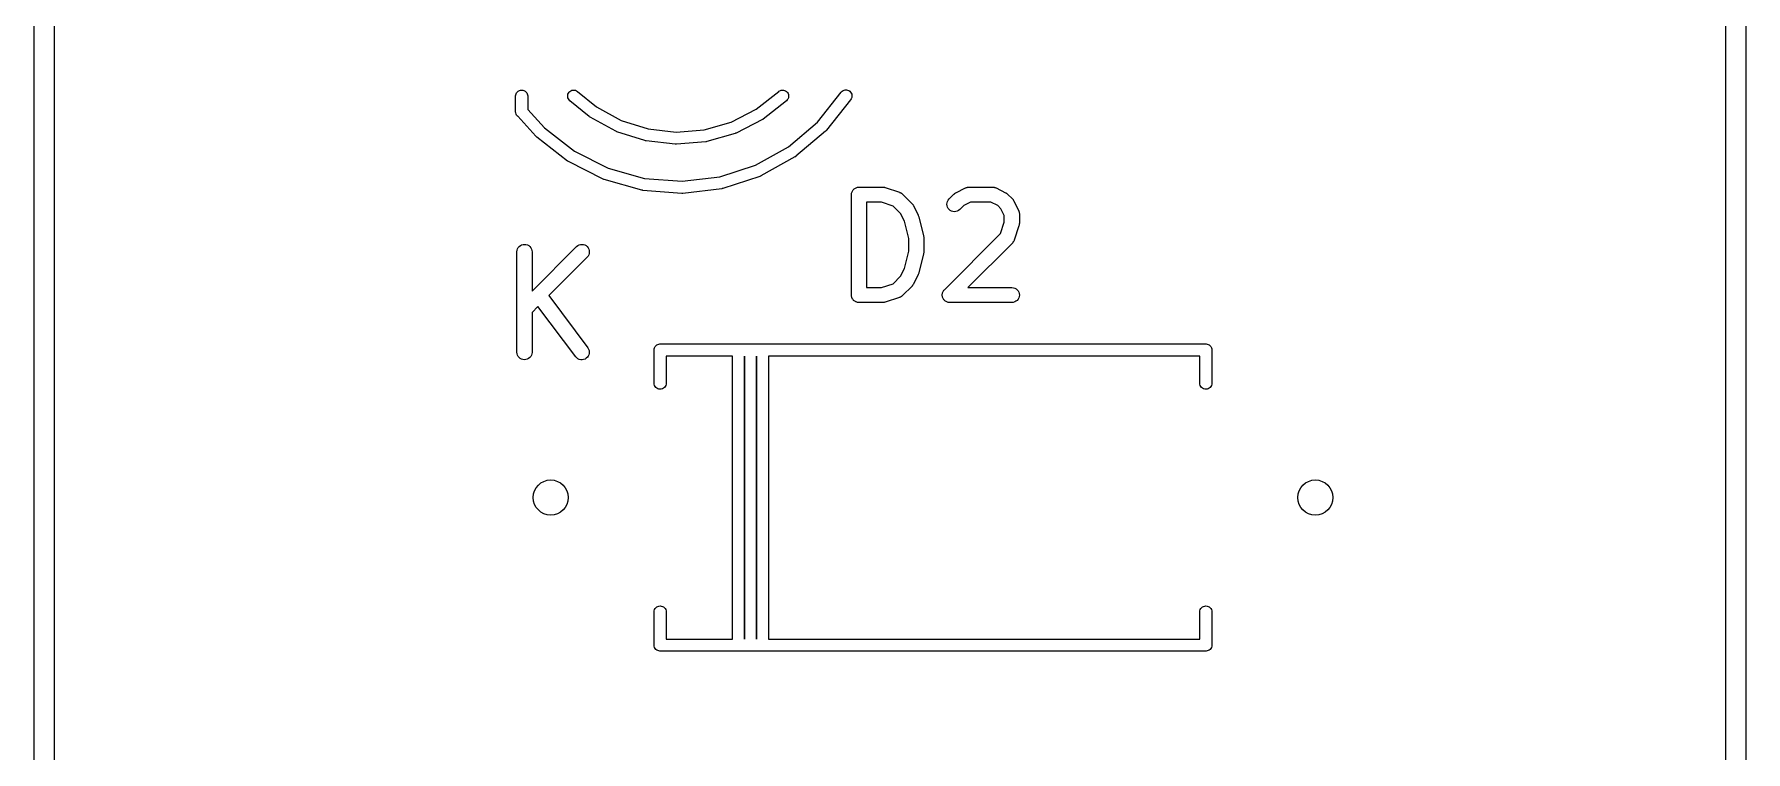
# Model space of a CAD drawing. Extents: x 17 to 176, y -177 to -9.
# Drawn here: x 17.2 to 34.26, y -99.05 to -91.9 of the extents above; entities that cross this region are included whole.
import ezdxf

# ---------------------------------------------------------------- set-up
doc = ezdxf.new("R2010")
doc.units = 0
doc.layers.add('BLACK', color=7, linetype='CONTINUOUS')

msp = doc.modelspace()

# ---------------------------------------------------------------- linework, layer by layer
at = {"layer": 'BLACK', "linetype": 'CONTINUOUS'}
for p, q in [((17.2038, -176.027), (17.2037, -52.2359)), ((17.4037, -52.2457), (17.4037, -176.02)), ((34.063, -145.298), (34.063, -53.7107)), ((34.263, -53.7181), (34.263, -145.293)), ((22.0389, -92.4643), (22.0502, -92.4609)), ((22.0502, -92.4609), (22.062, -92.4597)), ((22.062, -92.4597), (22.0738, -92.4609)), ((22.0738, -92.4609), (22.0851, -92.4643)), ((22.5637, -92.4626), (22.5752, -92.4603)), ((22.5752, -92.4603), (22.5869, -92.4603)), ((22.5869, -92.4603), (22.5984, -92.4626)), ((24.6474, -92.4619), (24.659, -92.46)), ((24.659, -92.46), (24.6707, -92.4603)), ((24.6707, -92.4603), (24.6821, -92.4629)), ((25.2658, -92.4658), (25.2766, -92.4613)), ((25.2766, -92.4613), (25.2881, -92.4589)), ((25.2881, -92.4589), (25.2998, -92.4589)), ((25.2998, -92.4589), (25.3113, -92.4611)), ((25.3113, -92.4611), (25.3222, -92.4654)), ((22.002, -92.5171), (22.0029, -92.5082)), ((22.002, -92.6789), (22.002, -92.5171)), ((22.0029, -92.5082), (22.0063, -92.4969)), ((22.0063, -92.4969), (22.0119, -92.4865)), ((22.0119, -92.4865), (22.0194, -92.4774)), ((22.0194, -92.4774), (22.0285, -92.4699)), ((22.0285, -92.4699), (22.0389, -92.4643)), ((22.0851, -92.4643), (22.0955, -92.4699)), ((22.0955, -92.4699), (22.1046, -92.4774)), ((22.1046, -92.4774), (22.1121, -92.4865)), ((22.1121, -92.4865), (22.1177, -92.4969)), ((22.1177, -92.4969), (22.1211, -92.5082)), ((22.1211, -92.5082), (22.122, -92.5171)), ((22.122, -92.5171), (22.122, -92.6523)), ((22.5213, -92.5254), (22.5214, -92.5137)), ((22.5235, -92.5369), (22.5213, -92.5254)), ((22.5214, -92.5137), (22.5237, -92.5023)), ((22.5279, -92.5478), (22.5235, -92.5369)), ((22.5237, -92.5023), (22.5283, -92.4915)), ((22.5343, -92.5576), (22.5279, -92.5478)), ((22.5283, -92.4915), (22.5348, -92.4818)), ((22.5425, -92.566), (22.5343, -92.5576)), ((22.5348, -92.4818), (22.5431, -92.4735)), ((22.5431, -92.5665), (22.5425, -92.566)), ((22.5431, -92.4735), (22.5529, -92.467)), ((22.7356, -92.7235), (22.5431, -92.5665)), ((22.5529, -92.467), (22.5637, -92.4626)), ((22.5984, -92.4626), (22.6092, -92.467)), ((22.6092, -92.467), (22.619, -92.4735)), ((22.619, -92.4735), (22.8073, -92.6271)), ((22.8073, -92.6271), (23.0538, -92.7628)), ((24.4009, -92.6508), (24.6259, -92.4728)), ((24.7004, -92.5669), (24.4708, -92.7485)), ((24.6259, -92.4728), (24.6266, -92.4723)), ((24.6266, -92.4723), (24.6365, -92.4661)), ((24.6365, -92.4661), (24.6474, -92.4619)), ((24.6821, -92.4629), (24.6928, -92.4677)), ((24.6928, -92.4677), (24.7024, -92.4744)), ((24.7088, -92.5588), (24.7004, -92.5669)), ((24.7024, -92.4744), (24.7104, -92.4829)), ((24.7155, -92.5492), (24.7088, -92.5588)), ((24.7104, -92.4829), (24.7167, -92.4928)), ((24.7202, -92.5384), (24.7155, -92.5492)), ((24.7167, -92.4928), (24.7209, -92.5037)), ((24.7227, -92.527), (24.7202, -92.5384)), ((24.7209, -92.5037), (24.723, -92.5153)), ((24.723, -92.5153), (24.7227, -92.527)), ((25.0096, -92.781), (25.2473, -92.4813)), ((25.3413, -92.5559), (25.1, -92.8602)), ((25.2473, -92.4813), (25.2479, -92.4807)), ((25.2479, -92.4807), (25.2561, -92.4724)), ((25.2561, -92.4724), (25.2658, -92.4658)), ((25.3222, -92.4654), (25.3319, -92.4719)), ((25.3319, -92.4719), (25.3403, -92.4801)), ((25.3403, -92.4801), (25.3469, -92.4897)), ((25.3477, -92.5461), (25.3413, -92.5559)), ((25.3469, -92.4897), (25.3515, -92.5005)), ((25.352, -92.5352), (25.3477, -92.5461)), ((25.3515, -92.5005), (25.354, -92.5119)), ((25.3541, -92.5237), (25.352, -92.5352)), ((25.354, -92.5119), (25.3541, -92.5237)), ((22.0029, -92.6878), (22.002, -92.6789)), ((22.0063, -92.6991), (22.0029, -92.6878)), ((22.0119, -92.7095), (22.0063, -92.6991)), ((22.0194, -92.7186), (22.0119, -92.7095)), ((22.0223, -92.7211), (22.0194, -92.7186)), ((22.2048, -92.921), (22.0223, -92.7211)), ((22.122, -92.6523), (22.2901, -92.8364)), ((22.7398, -92.7262), (22.7356, -92.7235)), ((22.7439, -92.7291), (22.7398, -92.7262)), ((22.7446, -92.7296), (22.7439, -92.7291)), ((23.001, -92.8708), (22.7446, -92.7296)), ((23.0538, -92.7628), (23.3215, -92.848)), ((23.8808, -92.8563), (24.1509, -92.779)), ((24.1509, -92.779), (24.4009, -92.6508)), ((24.4609, -92.7549), (24.2005, -92.8885)), ((24.4655, -92.752), (24.4609, -92.7549)), ((24.4701, -92.7491), (24.4655, -92.752)), ((24.4708, -92.7485), (24.4701, -92.7491)), ((24.7227, -93.025), (25.0096, -92.781)), ((22.2082, -92.9241), (22.2048, -92.921)), ((22.2115, -92.9273), (22.2082, -92.9241)), ((22.2122, -92.9279), (22.2115, -92.9273)), ((22.5181, -93.1671), (22.2122, -92.9279)), ((22.2901, -92.8364), (22.5874, -93.0689)), ((23.006, -92.8729), (23.001, -92.8708)), ((23.011, -92.8751), (23.006, -92.8729)), ((23.0118, -92.8754), (23.011, -92.8751)), ((23.2908, -92.9641), (23.0118, -92.8754)), ((23.2961, -92.9653), (23.2908, -92.9641)), ((23.3014, -92.9665), (23.2961, -92.9653)), ((23.3022, -92.9666), (23.3014, -92.9665)), ((23.5931, -92.9995), (23.3022, -92.9666)), ((23.3215, -92.848), (23.6008, -92.8796)), ((23.6008, -92.8796), (23.8808, -92.8563)), ((24.1896, -92.8928), (23.9081, -92.9733)), ((24.1946, -92.8908), (24.1896, -92.8928)), ((24.1997, -92.8889), (24.1946, -92.8908)), ((24.2005, -92.8885), (24.1997, -92.8889)), ((25.0919, -92.8686), (24.796, -93.1202)), ((25.0956, -92.8647), (25.0919, -92.8686)), ((25.0995, -92.8608), (25.0956, -92.8647)), ((25.1, -92.8602), (25.0995, -92.8608)), ((22.5874, -93.0689), (22.9235, -93.2389)), ((23.5986, -92.9995), (23.5931, -92.9995)), ((23.604, -92.9997), (23.5986, -92.9995)), ((23.6048, -92.9996), (23.604, -92.9997)), ((23.8966, -92.9754), (23.6048, -92.9996)), ((23.902, -92.9744), (23.8966, -92.9754)), ((23.9073, -92.9735), (23.902, -92.9744)), ((23.9081, -92.9733), (23.9073, -92.9735)), ((24.3939, -93.2086), (24.7227, -93.025)), ((24.7864, -93.1269), (24.4473, -93.3162)), ((24.7908, -93.1238), (24.7864, -93.1269)), ((24.7954, -93.1207), (24.7908, -93.1238)), ((24.796, -93.1202), (24.7954, -93.1207)), ((22.5227, -93.17), (22.5181, -93.1671)), ((22.5273, -93.173), (22.5227, -93.17)), ((22.528, -93.1734), (22.5273, -93.173)), ((22.8746, -93.3486), (22.528, -93.1734)), ((22.9235, -93.2389), (23.2862, -93.3403)), ((24.0357, -93.3248), (24.3939, -93.2086)), ((22.8797, -93.3506), (22.8746, -93.3486)), ((22.8847, -93.3526), (22.8797, -93.3506)), ((22.8855, -93.3528), (22.8847, -93.3526)), ((23.2596, -93.4574), (22.8855, -93.3528)), ((23.2649, -93.4584), (23.2596, -93.4574)), ((23.2703, -93.4594), (23.2649, -93.4584)), ((23.2711, -93.4595), (23.2703, -93.4594)), ((23.6583, -93.4894), (23.2711, -93.4595)), ((23.2862, -93.3403), (23.6617, -93.3693)), ((23.6617, -93.3693), (24.0357, -93.3248)), ((24.0557, -93.4433), (23.67, -93.4892)), ((24.061, -93.4421), (24.0557, -93.4433)), ((24.0663, -93.4411), (24.061, -93.4421)), ((24.0671, -93.4408), (24.0663, -93.4411)), ((24.4366, -93.3209), (24.0671, -93.4408)), ((24.4415, -93.3187), (24.4366, -93.3209)), ((24.4465, -93.3166), (24.4415, -93.3187)), ((24.4473, -93.3162), (24.4465, -93.3166)), ((25.3505, -93.4868), (25.3527, -93.4801)), ((25.3527, -93.4801), (25.3548, -93.4733)), ((25.3548, -93.4733), (25.3549, -93.4731)), ((25.3549, -93.4731), (25.355, -93.4728)), ((25.355, -93.4728), (25.3584, -93.4666)), ((25.3584, -93.4666), (25.3617, -93.4604)), ((25.3617, -93.4604), (25.3619, -93.4602)), ((25.3619, -93.4602), (25.362, -93.46)), ((25.362, -93.46), (25.3666, -93.4546)), ((25.3666, -93.4546), (25.3711, -93.4492)), ((25.3711, -93.4492), (25.3713, -93.449)), ((25.3713, -93.449), (25.3714, -93.4488)), ((25.3714, -93.4488), (25.3769, -93.4444)), ((25.3769, -93.4444), (25.3824, -93.4399)), ((25.3824, -93.4399), (25.3826, -93.4398)), ((25.3826, -93.4398), (25.3828, -93.4396)), ((25.3828, -93.4396), (25.3891, -93.4364)), ((25.3891, -93.4364), (25.3953, -93.433)), ((25.3953, -93.433), (25.3956, -93.433)), ((25.3956, -93.433), (25.3958, -93.4328)), ((25.3958, -93.4328), (25.4026, -93.4308)), ((25.4026, -93.4308), (25.4093, -93.4288)), ((25.4093, -93.4288), (25.4096, -93.4288)), ((25.4096, -93.4288), (25.4098, -93.4287)), ((25.4098, -93.4287), (25.4169, -93.4281)), ((25.4169, -93.4281), (25.4239, -93.4274)), ((25.4239, -93.4274), (25.662, -93.4274)), ((25.662, -93.4274), (25.663, -93.4274)), ((25.663, -93.4274), (25.6672, -93.4279)), ((25.6672, -93.4279), (25.6714, -93.428)), ((25.6714, -93.428), (25.6745, -93.4287)), ((25.6745, -93.4287), (25.6776, -93.429)), ((25.6776, -93.429), (25.6816, -93.4303)), ((25.6816, -93.4303), (25.6857, -93.4312)), ((25.6857, -93.4312), (25.8286, -93.4788)), ((25.8286, -93.4788), (25.8296, -93.4792)), ((25.8296, -93.4792), (25.8316, -93.4801)), ((25.8316, -93.4801), (25.8337, -93.4808)), ((25.8337, -93.4808), (25.8382, -93.4832)), ((25.8382, -93.4832), (25.8428, -93.4853)), ((26.3868, -93.4852), (26.3904, -93.4829)), ((26.3904, -93.4829), (26.4856, -93.4353)), ((26.4856, -93.4353), (26.4865, -93.4348)), ((26.4865, -93.4348), (26.4886, -93.4341)), ((26.4886, -93.4341), (26.4906, -93.433)), ((26.4906, -93.433), (26.4955, -93.4316)), ((26.4955, -93.4316), (26.5003, -93.4298)), ((26.5003, -93.4298), (26.5025, -93.4294)), ((26.5025, -93.4294), (26.5046, -93.4288)), ((26.5046, -93.4288), (26.5097, -93.4283)), ((26.5097, -93.4283), (26.5147, -93.4275)), ((26.5147, -93.4275), (26.5169, -93.4276)), ((26.5169, -93.4276), (26.5191, -93.4274)), ((26.5191, -93.4274), (26.7572, -93.4274)), ((26.7572, -93.4274), (26.7583, -93.4274)), ((26.7583, -93.4274), (26.7605, -93.4276)), ((26.7605, -93.4276), (26.7627, -93.4276)), ((26.7627, -93.4276), (26.7677, -93.4284)), ((26.7677, -93.4284), (26.7728, -93.429)), ((26.7728, -93.429), (26.7749, -93.4297)), ((26.7749, -93.4297), (26.7771, -93.4301)), ((26.7771, -93.4301), (26.7819, -93.4319)), ((26.7819, -93.4319), (26.7868, -93.4334)), ((26.7868, -93.4334), (26.7887, -93.4345)), ((26.7887, -93.4345), (26.7908, -93.4353)), ((26.7908, -93.4353), (26.886, -93.4829)), ((26.886, -93.4829), (26.887, -93.4834)), ((26.887, -93.4834), (26.8905, -93.4857)), ((23.6638, -93.4893), (23.6583, -93.4894)), ((23.6692, -93.4893), (23.6638, -93.4893)), ((23.67, -93.4892), (23.6692, -93.4893)), ((25.3489, -93.5013), (25.3497, -93.4943)), ((25.3489, -93.5018), (25.3489, -93.5013)), ((25.3489, -93.5019), (25.3489, -93.5018)), ((25.3489, -93.5024), (25.3489, -93.5019)), ((25.3489, -93.5019), (25.3489, -93.5019)), ((25.3489, -94.5024), (25.3489, -93.5024)), ((25.3497, -93.4943), (25.3504, -93.4873)), ((25.3504, -93.4873), (25.3505, -93.487)), ((25.3505, -93.487), (25.3505, -93.4868)), ((25.4989, -93.5774), (25.4989, -94.4274)), ((25.6498, -93.5774), (25.4989, -93.5774)), ((25.7643, -93.6156), (25.6498, -93.5774)), ((25.8385, -93.6897), (25.7643, -93.6156)), ((25.8428, -93.4853), (25.8446, -93.4866)), ((25.8446, -93.4866), (25.8466, -93.4877)), ((25.8466, -93.4877), (25.8505, -93.4909)), ((25.8505, -93.4909), (25.8547, -93.4939)), ((25.8547, -93.4939), (25.8562, -93.4956)), ((25.8562, -93.4956), (25.8579, -93.497)), ((25.8579, -93.497), (25.9531, -93.5922)), ((25.9531, -93.5922), (25.9539, -93.593)), ((25.9539, -93.593), (25.9565, -93.5962)), ((25.9565, -93.5962), (25.9594, -93.5993)), ((25.9594, -93.5993), (25.961, -93.602)), ((25.961, -93.602), (25.963, -93.6044)), ((25.963, -93.6044), (25.9649, -93.6081)), ((25.9649, -93.6081), (25.9672, -93.6117)), ((25.9672, -93.6117), (26.0148, -93.7069)), ((26.3013, -93.5974), (26.3028, -93.5828)), ((26.3027, -93.6119), (26.3013, -93.5974)), ((26.3068, -93.626), (26.3027, -93.6119)), ((26.3028, -93.5828), (26.307, -93.5688)), ((26.3137, -93.6389), (26.3068, -93.626)), ((26.307, -93.5688), (26.314, -93.5559)), ((26.3229, -93.6503), (26.3137, -93.6389)), ((26.314, -93.5559), (26.3233, -93.5446)), ((26.3341, -93.6597), (26.3229, -93.6503)), ((26.3233, -93.5446), (26.3709, -93.497)), ((26.3709, -93.497), (26.3716, -93.4962)), ((26.3716, -93.4962), (26.3749, -93.4936)), ((26.3749, -93.4936), (26.378, -93.4907)), ((26.378, -93.4907), (26.3806, -93.489)), ((26.3806, -93.489), (26.3831, -93.4871)), ((26.3831, -93.4871), (26.3868, -93.4852)), ((26.4286, -93.6514), (26.4171, -93.6605)), ((26.4293, -93.6507), (26.4286, -93.6514)), ((26.4683, -93.6116), (26.4293, -93.6507)), ((26.5368, -93.5774), (26.4683, -93.6116)), ((26.7395, -93.5774), (26.5368, -93.5774)), ((26.808, -93.6116), (26.7395, -93.5774)), ((26.8385, -93.642), (26.808, -93.6116)), ((26.8727, -93.7106), (26.8385, -93.642)), ((26.8905, -93.4857), (26.8942, -93.4877)), ((26.8942, -93.4877), (26.8966, -93.4897)), ((26.8966, -93.4897), (26.8992, -93.4914)), ((26.8992, -93.4914), (26.9023, -93.4943)), ((26.9023, -93.4943), (26.9055, -93.497)), ((26.9055, -93.497), (26.9531, -93.5446)), ((26.9531, -93.5446), (26.9539, -93.5453)), ((26.9539, -93.5453), (26.9565, -93.5486)), ((26.9565, -93.5486), (26.9594, -93.5517)), ((26.9594, -93.5517), (26.961, -93.5543)), ((26.961, -93.5543), (26.963, -93.5568)), ((26.963, -93.5568), (26.9649, -93.5605)), ((26.9649, -93.5605), (26.9672, -93.5641)), ((26.9672, -93.5641), (27.0148, -93.6593)), ((25.8769, -93.7667), (25.8385, -93.6897)), ((25.9203, -93.9402), (25.8769, -93.7667)), ((26.0148, -93.7069), (26.0153, -93.7079)), ((26.0153, -93.7079), (26.0154, -93.7082)), ((26.0154, -93.7082), (26.0156, -93.7085)), ((26.0156, -93.7085), (26.0179, -93.7151)), ((26.0179, -93.7151), (26.0203, -93.7216)), ((26.0203, -93.7216), (26.0204, -93.722)), ((26.0204, -93.722), (26.0205, -93.7223)), ((26.0205, -93.7223), (26.0681, -93.9128)), ((26.347, -93.6667), (26.3341, -93.6597)), ((26.3609, -93.671), (26.347, -93.6667)), ((26.3755, -93.6726), (26.3609, -93.671)), ((26.3901, -93.6713), (26.3755, -93.6726)), ((26.4041, -93.6673), (26.3901, -93.6713)), ((26.4171, -93.6605), (26.4041, -93.6673)), ((26.8345, -93.8904), (26.8727, -93.7759)), ((26.8727, -93.7759), (26.8727, -93.7106)), ((27.0189, -93.8118), (26.9712, -93.9547)), ((27.0148, -93.6593), (27.0153, -93.6603)), ((27.0153, -93.6603), (27.016, -93.6623)), ((27.016, -93.6623), (27.0171, -93.6643)), ((27.0171, -93.6643), (27.0185, -93.6692)), ((27.0185, -93.6692), (27.0203, -93.674)), ((27.0198, -93.8077), (27.0189, -93.8118)), ((27.0211, -93.8037), (27.0198, -93.8077)), ((27.0203, -93.674), (27.0206, -93.6762)), ((27.0206, -93.6762), (27.0213, -93.6783)), ((27.0214, -93.8006), (27.0211, -93.8037)), ((27.0213, -93.6783), (27.0218, -93.6834)), ((27.0221, -93.7975), (27.0214, -93.8006)), ((27.0218, -93.6834), (27.0226, -93.6885)), ((27.0222, -93.7933), (27.0221, -93.7975)), ((27.0227, -93.7891), (27.0222, -93.7933)), ((27.0226, -93.6885), (27.0225, -93.6907)), ((27.0225, -93.6907), (27.0227, -93.6929)), ((27.0227, -93.6929), (27.0227, -93.7881)), ((27.0227, -93.7881), (27.0227, -93.7891)), ((25.9203, -94.0646), (25.9203, -93.9402)), ((26.0681, -93.9128), (26.0683, -93.9138)), ((26.0683, -93.9138), (26.0685, -93.9151)), ((26.0685, -93.9151), (26.0689, -93.9164)), ((26.0689, -93.9164), (26.0695, -93.9224)), ((26.0695, -93.9224), (26.0703, -93.9283)), ((26.0703, -93.9283), (26.0702, -93.9296)), ((26.0702, -93.9296), (26.0703, -93.931)), ((26.0703, -93.931), (26.0703, -94.0738)), ((26.2756, -94.4493), (26.8345, -93.8904)), ((26.9531, -93.984), (26.5097, -94.4274)), ((26.9545, -93.9823), (26.9531, -93.984)), ((26.9561, -93.9808), (26.9545, -93.9823)), ((26.9592, -93.9766), (26.9561, -93.9808)), ((26.9624, -93.9727), (26.9592, -93.9766)), ((26.9635, -93.9707), (26.9624, -93.9727)), ((26.9648, -93.9689), (26.9635, -93.9707)), ((26.9669, -93.9643), (26.9648, -93.9689)), ((26.9693, -93.9598), (26.9669, -93.9643)), ((26.97, -93.9577), (26.9693, -93.9598)), ((26.9709, -93.9557), (26.97, -93.9577)), ((26.9712, -93.9547), (26.9709, -93.9557)), ((22.0151, -94.0713), (22.0167, -94.0568)), ((22.0151, -94.0724), (22.0151, -94.0713)), ((22.0151, -95.0724), (22.0151, -94.0724)), ((22.0167, -94.0568), (22.0212, -94.0428)), ((22.0212, -94.0428), (22.0282, -94.03)), ((22.0282, -94.03), (22.0376, -94.0188)), ((22.0376, -94.0188), (22.049, -94.0096)), ((22.049, -94.0096), (22.062, -94.0028)), ((22.062, -94.0028), (22.076, -93.9987)), ((22.076, -93.9987), (22.0906, -93.9974)), ((22.0906, -93.9974), (22.1052, -93.9989)), ((22.1052, -93.9989), (22.1192, -94.0032)), ((22.1192, -94.0032), (22.132, -94.0102)), ((22.132, -94.0102), (22.1433, -94.0195)), ((22.1433, -94.0195), (22.1526, -94.0309)), ((22.1526, -94.0309), (22.1594, -94.0438)), ((22.1594, -94.0438), (22.1637, -94.0578)), ((22.1637, -94.0578), (22.1651, -94.0724)), ((22.1651, -94.4627), (22.6085, -94.0193)), ((22.1651, -94.0724), (22.1651, -94.4627)), ((22.7146, -94.1254), (22.332, -94.508)), ((22.6085, -94.0193), (22.6092, -94.0186)), ((22.6092, -94.0186), (22.6207, -94.0095)), ((22.6207, -94.0095), (22.6337, -94.0027)), ((22.6337, -94.0027), (22.6477, -93.9987)), ((22.6477, -93.9987), (22.6623, -93.9974)), ((22.6623, -93.9974), (22.6769, -93.999)), ((22.6769, -93.999), (22.6908, -94.0033)), ((22.6908, -94.0033), (22.7037, -94.0103)), ((22.7037, -94.0103), (22.7149, -94.0197)), ((22.7238, -94.1141), (22.7146, -94.1254)), ((22.7149, -94.0197), (22.7241, -94.0311)), ((22.7308, -94.1012), (22.7238, -94.1141)), ((22.7241, -94.0311), (22.731, -94.044)), ((22.735, -94.0872), (22.7308, -94.1012)), ((22.731, -94.044), (22.7351, -94.0581)), ((22.7365, -94.0726), (22.735, -94.0872)), ((22.7351, -94.0581), (22.7365, -94.0726)), ((25.8769, -94.2381), (25.9203, -94.0646)), ((26.0681, -94.092), (26.0205, -94.2825)), ((26.0683, -94.0907), (26.0681, -94.092)), ((26.0687, -94.0894), (26.0683, -94.0907)), ((26.0694, -94.0835), (26.0687, -94.0894)), ((26.0702, -94.0775), (26.0694, -94.0835)), ((26.0703, -94.0749), (26.0702, -94.0762)), ((26.0702, -94.0762), (26.0702, -94.0775)), ((26.0703, -94.0738), (26.0703, -94.0749)), ((25.7643, -94.3892), (25.8385, -94.3151)), ((25.8385, -94.3151), (25.8769, -94.2381)), ((26.0148, -94.2978), (25.9672, -94.3931)), ((26.0149, -94.2975), (26.0148, -94.2978)), ((26.0151, -94.2972), (26.0149, -94.2975)), ((26.0175, -94.2907), (26.0151, -94.2972)), ((26.02, -94.2842), (26.0175, -94.2907)), ((26.0201, -94.2838), (26.02, -94.2842)), ((26.0202, -94.2835), (26.0201, -94.2838)), ((26.0205, -94.2825), (26.0202, -94.2835)), ((22.332, -94.508), (22.7215, -95.0274)), ((25.3496, -94.5094), (25.3489, -94.5024)), ((25.4989, -94.4274), (25.6498, -94.4274)), ((25.6498, -94.4274), (25.7643, -94.3892)), ((25.8571, -94.5085), (25.8554, -94.5099)), ((25.8579, -94.5078), (25.8571, -94.5085)), ((25.9531, -94.4126), (25.8579, -94.5078)), ((25.9558, -94.4093), (25.9531, -94.4126)), ((25.9587, -94.4063), (25.9558, -94.4093)), ((25.9604, -94.4037), (25.9587, -94.4063)), ((25.9624, -94.4012), (25.9604, -94.4037)), ((25.9644, -94.3975), (25.9624, -94.4012)), ((25.9667, -94.394), (25.9644, -94.3975)), ((25.9672, -94.3931), (25.9667, -94.394)), ((26.2537, -94.5019), (26.2544, -94.4948)), ((26.2537, -94.502), (26.2537, -94.5019)), ((26.2537, -94.5021), (26.2537, -94.502)), ((26.2543, -94.5093), (26.2537, -94.5021)), ((26.2544, -94.4948), (26.2551, -94.4876)), ((26.2551, -94.4876), (26.2552, -94.4874)), ((26.2552, -94.4873), (26.2573, -94.4804)), ((26.2552, -94.4874), (26.2552, -94.4873)), ((26.2573, -94.4804), (26.2594, -94.4736)), ((26.2594, -94.4736), (26.2595, -94.4734)), ((26.2595, -94.4733), (26.263, -94.467)), ((26.2595, -94.4734), (26.2595, -94.4733)), ((26.263, -94.467), (26.2663, -94.4607)), ((26.2663, -94.4607), (26.2664, -94.4606)), ((26.2664, -94.4606), (26.2665, -94.4604)), ((26.2665, -94.4604), (26.2711, -94.4549)), ((26.2711, -94.4549), (26.2756, -94.4493)), ((26.5097, -94.4274), (26.9477, -94.4274)), ((26.9477, -94.4274), (26.9488, -94.4274)), ((26.9488, -94.4274), (26.9633, -94.429)), ((26.9633, -94.429), (26.9773, -94.4334)), ((26.9773, -94.4334), (26.9901, -94.4405)), ((26.9901, -94.4405), (27.0013, -94.4499)), ((27.0013, -94.4499), (27.0105, -94.4613)), ((27.0105, -94.4613), (27.0173, -94.4743)), ((27.0173, -94.4743), (27.0214, -94.4883)), ((27.0227, -94.5029), (27.0212, -94.5175)), ((27.0214, -94.4883), (27.0227, -94.5029)), ((22.2248, -94.6151), (22.1651, -94.6749)), ((22.1651, -94.6749), (22.1651, -95.0724)), ((22.6015, -95.1174), (22.2248, -94.6151)), ((25.3502, -94.5164), (25.3496, -94.5094)), ((25.3503, -94.5167), (25.3502, -94.5164)), ((25.3503, -94.5169), (25.3503, -94.5167)), ((25.3524, -94.5237), (25.3503, -94.5169)), ((25.3544, -94.5305), (25.3524, -94.5237)), ((25.3545, -94.5307), (25.3544, -94.5305)), ((25.3546, -94.531), (25.3545, -94.5307)), ((25.3579, -94.5372), (25.3546, -94.531)), ((25.3611, -94.5434), (25.3579, -94.5372)), ((25.3613, -94.5437), (25.3611, -94.5434)), ((25.3614, -94.5439), (25.3613, -94.5437)), ((25.3659, -94.5494), (25.3614, -94.5439)), ((25.3703, -94.5549), (25.3659, -94.5494)), ((25.3705, -94.555), (25.3703, -94.5549)), ((25.3707, -94.5552), (25.3705, -94.555)), ((25.3761, -94.5597), (25.3707, -94.5552)), ((25.3815, -94.5643), (25.3761, -94.5597)), ((25.3818, -94.5644), (25.3815, -94.5643)), ((25.382, -94.5646), (25.3818, -94.5644)), ((25.3881, -94.5679), (25.382, -94.5646)), ((25.3944, -94.5713), (25.3881, -94.5679)), ((25.3946, -94.5714), (25.3944, -94.5713)), ((25.3948, -94.5715), (25.3946, -94.5714)), ((25.4016, -94.5736), (25.3948, -94.5715)), ((25.4083, -94.5757), (25.4016, -94.5736)), ((25.4086, -94.5758), (25.4083, -94.5757)), ((25.4088, -94.5758), (25.4086, -94.5758)), ((25.4158, -94.5766), (25.4088, -94.5758)), ((25.4229, -94.5774), (25.4158, -94.5766)), ((25.4234, -94.5774), (25.4229, -94.5774)), ((25.4239, -94.5774), (25.4234, -94.5774)), ((25.4234, -94.5774), (25.4234, -94.5774)), ((25.4234, -94.5774), (25.4234, -94.5774)), ((25.662, -94.5774), (25.4239, -94.5774)), ((25.6662, -94.577), (25.662, -94.5774)), ((25.6704, -94.5769), (25.6662, -94.577)), ((25.6735, -94.5763), (25.6704, -94.5769)), ((25.6766, -94.576), (25.6735, -94.5763)), ((25.6806, -94.5747), (25.6766, -94.576)), ((25.6847, -94.5739), (25.6806, -94.5747)), ((25.6857, -94.5735), (25.6847, -94.5739)), ((25.8286, -94.5259), (25.6857, -94.5735)), ((25.8306, -94.525), (25.8286, -94.5259)), ((25.8327, -94.5244), (25.8306, -94.525)), ((25.8373, -94.522), (25.8327, -94.5244)), ((25.8419, -94.52), (25.8373, -94.522)), ((25.8437, -94.5187), (25.8419, -94.52)), ((25.8457, -94.5177), (25.8437, -94.5187)), ((25.8497, -94.5145), (25.8457, -94.5177)), ((25.8539, -94.5115), (25.8497, -94.5145)), ((25.8554, -94.5099), (25.8539, -94.5115)), ((26.255, -94.5164), (26.2543, -94.5093)), ((26.255, -94.5166), (26.255, -94.5164)), ((26.255, -94.5167), (26.255, -94.5166)), ((26.2571, -94.5236), (26.255, -94.5167)), ((26.2591, -94.5305), (26.2571, -94.5236)), ((26.2592, -94.5306), (26.2591, -94.5305)), ((26.2592, -94.5307), (26.2592, -94.5306)), ((26.2627, -94.5373), (26.2592, -94.5307)), ((26.2659, -94.5434), (26.2627, -94.5373)), ((26.266, -94.5435), (26.2659, -94.5434)), ((26.2661, -94.5437), (26.266, -94.5435)), ((26.2706, -94.5493), (26.2661, -94.5437)), ((26.2751, -94.5549), (26.2706, -94.5493)), ((26.2752, -94.5549), (26.2751, -94.5549)), ((26.2753, -94.555), (26.2752, -94.5549)), ((26.2807, -94.5596), (26.2753, -94.555)), ((26.2863, -94.5643), (26.2807, -94.5596)), ((26.2864, -94.5643), (26.2863, -94.5643)), ((26.2865, -94.5644), (26.2864, -94.5643)), ((26.2929, -94.5679), (26.2865, -94.5644)), ((26.2991, -94.5713), (26.2929, -94.5679)), ((26.2992, -94.5714), (26.2991, -94.5713)), ((26.2994, -94.5714), (26.2992, -94.5714)), ((26.3063, -94.5736), (26.2994, -94.5714)), ((26.3131, -94.5757), (26.3063, -94.5736)), ((26.3132, -94.5758), (26.3131, -94.5757)), ((26.3133, -94.5758), (26.3132, -94.5758)), ((26.3204, -94.5766), (26.3133, -94.5758)), ((26.3276, -94.5774), (26.3204, -94.5766)), ((26.3279, -94.5774), (26.3276, -94.5774)), ((26.3287, -94.5774), (26.3279, -94.5774)), ((26.3279, -94.5774), (26.3279, -94.5774)), ((26.3279, -94.5774), (26.3279, -94.5774)), ((26.9477, -94.5774), (26.3287, -94.5774)), ((26.9623, -94.576), (26.9477, -94.5774)), ((26.9763, -94.5717), (26.9623, -94.576)), ((26.9892, -94.5648), (26.9763, -94.5717)), ((27.0006, -94.5556), (26.9892, -94.5648)), ((27.0099, -94.5443), (27.0006, -94.5556)), ((27.0169, -94.5314), (27.0099, -94.5443)), ((27.0212, -94.5175), (27.0169, -94.5314)), ((23.3863, -95.0269), (23.3919, -95.0165)), ((23.3919, -95.0165), (23.3994, -95.0074)), ((23.3994, -95.0074), (23.4085, -94.9999)), ((23.4085, -94.9999), (23.4189, -94.9943)), ((23.4189, -94.9943), (23.4302, -94.9909)), ((23.4302, -94.9909), (23.4391, -94.99)), ((23.4391, -94.99), (23.442, -94.9897)), ((23.4391, -94.99), (23.4391, -94.99)), ((23.442, -94.9897), (23.4449, -94.99)), ((23.4449, -94.99), (24.2191, -94.99)), ((24.2191, -94.99), (24.222, -94.9897)), ((24.222, -94.9897), (24.2249, -94.99)), ((24.2249, -94.99), (24.3391, -94.99)), ((24.3391, -94.99), (24.342, -94.9897)), ((24.342, -94.9897), (24.3449, -94.99)), ((24.3449, -94.99), (24.4591, -94.99)), ((24.4591, -94.99), (24.462, -94.9897)), ((24.462, -94.9897), (24.4649, -94.99)), ((24.4649, -94.99), (28.8791, -94.99)), ((28.8791, -94.99), (28.882, -94.9897)), ((28.882, -94.9897), (28.8849, -94.99)), ((28.8849, -94.99), (28.8849, -94.99)), ((28.8849, -94.99), (28.8938, -94.9909)), ((28.8938, -94.9909), (28.9051, -94.9943)), ((28.9051, -94.9943), (28.9155, -94.9999)), ((28.9155, -94.9999), (28.9246, -95.0074)), ((28.9246, -95.0074), (28.9321, -95.0165)), ((28.9321, -95.0165), (28.9377, -95.0269)), ((22.0165, -95.0869), (22.0151, -95.0724)), ((22.0208, -95.101), (22.0165, -95.0869)), ((22.0276, -95.1139), (22.0208, -95.101)), ((22.0369, -95.1252), (22.0276, -95.1139)), ((22.0482, -95.1346), (22.0369, -95.1252)), ((22.061, -95.1415), (22.0482, -95.1346)), ((22.075, -95.1458), (22.061, -95.1415)), ((22.0896, -95.1474), (22.075, -95.1458)), ((22.1041, -95.1461), (22.0896, -95.1474)), ((22.1182, -95.1419), (22.1041, -95.1461)), ((22.1312, -95.1351), (22.1182, -95.1419)), ((22.1426, -95.126), (22.1312, -95.1351)), ((22.152, -95.1148), (22.1426, -95.126)), ((22.159, -95.1019), (22.152, -95.1148)), ((22.1635, -95.088), (22.159, -95.1019)), ((22.1651, -95.0734), (22.1635, -95.088)), ((22.1651, -95.0724), (22.1651, -95.0734)), ((22.6114, -95.1282), (22.6015, -95.1174)), ((22.6232, -95.1368), (22.6114, -95.1282)), ((22.6364, -95.1431), (22.6232, -95.1368)), ((22.6507, -95.1466), (22.6364, -95.1431)), ((22.6653, -95.1473), (22.6507, -95.1466)), ((22.6798, -95.1451), (22.6653, -95.1473)), ((22.6935, -95.1402), (22.6798, -95.1451)), ((22.7061, -95.1327), (22.6935, -95.1402)), ((22.717, -95.1229), (22.7061, -95.1327)), ((22.7257, -95.1112), (22.717, -95.1229)), ((22.7215, -95.0274), (22.7221, -95.0282)), ((22.7221, -95.0282), (22.7296, -95.0408)), ((22.732, -95.0979), (22.7257, -95.1112)), ((22.7296, -95.0408), (22.7344, -95.0547)), ((22.7357, -95.0838), (22.732, -95.0979)), ((22.7344, -95.0547), (22.7365, -95.0691)), ((22.7365, -95.0691), (22.7357, -95.0838)), ((23.3817, -95.05), (23.3829, -95.0382)), ((23.382, -95.053), (23.3817, -95.05)), ((23.382, -95.3829), (23.382, -95.053)), ((23.3829, -95.0382), (23.3863, -95.0269)), ((24.162, -95.11), (23.502, -95.11)), ((23.502, -95.11), (23.502, -95.3829)), ((24.162, -97.93), (24.162, -95.11)), ((24.282, -97.93), (24.282, -95.11)), ((24.282, -95.11), (24.282, -97.93)), ((24.402, -97.93), (24.402, -95.11)), ((24.402, -95.11), (24.402, -97.93)), ((28.822, -95.11), (24.522, -95.11)), ((24.522, -95.11), (24.522, -97.93)), ((28.822, -95.3829), (28.822, -95.11)), ((28.9377, -95.0269), (28.9411, -95.0382)), ((28.9411, -95.0382), (28.9423, -95.05)), ((28.9423, -95.05), (28.942, -95.0529)), ((28.942, -95.0529), (28.942, -95.3829)), ((23.3829, -95.3918), (23.382, -95.3829)), ((23.3863, -95.4031), (23.3829, -95.3918)), ((23.3919, -95.4135), (23.3863, -95.4031)), ((23.3994, -95.4226), (23.3919, -95.4135)), ((23.4085, -95.4301), (23.3994, -95.4226)), ((23.4189, -95.4357), (23.4085, -95.4301)), ((23.4302, -95.4391), (23.4189, -95.4357)), ((23.442, -95.4403), (23.4302, -95.4391)), ((23.4538, -95.4391), (23.442, -95.4403)), ((23.4651, -95.4357), (23.4538, -95.4391)), ((23.4755, -95.4301), (23.4651, -95.4357)), ((23.4846, -95.4226), (23.4755, -95.4301)), ((23.4921, -95.4135), (23.4846, -95.4226)), ((23.4977, -95.4031), (23.4921, -95.4135)), ((23.5011, -95.3918), (23.4977, -95.4031)), ((23.502, -95.3829), (23.5011, -95.3918)), ((28.8229, -95.3918), (28.822, -95.3829)), ((28.8263, -95.4031), (28.8229, -95.3918)), ((28.8319, -95.4135), (28.8263, -95.4031)), ((28.8394, -95.4226), (28.8319, -95.4135)), ((28.8485, -95.4301), (28.8394, -95.4226)), ((28.8589, -95.4357), (28.8485, -95.4301)), ((28.8702, -95.4391), (28.8589, -95.4357)), ((28.882, -95.4403), (28.8702, -95.4391)), ((28.8938, -95.4391), (28.882, -95.4403)), ((28.9051, -95.4357), (28.8938, -95.4391)), ((28.9155, -95.4301), (28.9051, -95.4357)), ((28.9246, -95.4226), (28.9155, -95.4301)), ((28.9321, -95.4135), (28.9246, -95.4226)), ((28.9377, -95.4031), (28.9321, -95.4135)), ((28.9411, -95.3918), (28.9377, -95.4031)), ((28.942, -95.3829), (28.9411, -95.3918)), ((23.382, -97.6571), (23.3829, -97.6482)), ((23.382, -97.987), (23.382, -97.6571)), ((23.3829, -97.6482), (23.3863, -97.6369)), ((23.3863, -97.6369), (23.3919, -97.6265)), ((23.3919, -97.6265), (23.3994, -97.6174)), ((23.3994, -97.6174), (23.4085, -97.6099)), ((23.4085, -97.6099), (23.4189, -97.6043)), ((23.4189, -97.6043), (23.4302, -97.6009)), ((23.4302, -97.6009), (23.442, -97.5997)), ((23.442, -97.5997), (23.4538, -97.6009)), ((23.4538, -97.6009), (23.4651, -97.6043)), ((23.4651, -97.6043), (23.4755, -97.6099)), ((23.4755, -97.6099), (23.4846, -97.6174)), ((23.4846, -97.6174), (23.4921, -97.6265)), ((23.4921, -97.6265), (23.4977, -97.6369)), ((23.4977, -97.6369), (23.5011, -97.6482)), ((23.5011, -97.6482), (23.502, -97.6571)), ((23.502, -97.6571), (23.502, -97.93)), ((28.822, -97.6571), (28.8229, -97.6482)), ((28.822, -97.93), (28.822, -97.6571)), ((28.8229, -97.6482), (28.8263, -97.6369)), ((28.8263, -97.6369), (28.8319, -97.6265)), ((28.8319, -97.6265), (28.8394, -97.6174)), ((28.8394, -97.6174), (28.8485, -97.6099)), ((28.8485, -97.6099), (28.8589, -97.6043)), ((28.8589, -97.6043), (28.8702, -97.6009)), ((28.8702, -97.6009), (28.882, -97.5997)), ((28.882, -97.5997), (28.8938, -97.6009)), ((28.8938, -97.6009), (28.9051, -97.6043)), ((28.9051, -97.6043), (28.9155, -97.6099)), ((28.9155, -97.6099), (28.9246, -97.6174)), ((28.9246, -97.6174), (28.9321, -97.6265)), ((28.9321, -97.6265), (28.9377, -97.6369)), ((28.9377, -97.6369), (28.9411, -97.6482)), ((28.9411, -97.6482), (28.942, -97.6571)), ((28.942, -97.6571), (28.942, -97.9871)), ((23.3817, -97.99), (23.382, -97.987)), ((23.3829, -98.0018), (23.3817, -97.99)), ((23.3863, -98.0131), (23.3829, -98.0018)), ((23.3919, -98.0235), (23.3863, -98.0131)), ((23.3994, -98.0326), (23.3919, -98.0235)), ((23.4085, -98.0401), (23.3994, -98.0326)), ((23.4189, -98.0457), (23.4085, -98.0401)), ((23.4302, -98.0491), (23.4189, -98.0457)), ((23.4391, -98.05), (23.4302, -98.0491)), ((23.442, -98.0503), (23.4391, -98.05)), ((23.4391, -98.05), (23.4391, -98.05)), ((23.4449, -98.05), (23.442, -98.0503)), ((24.2191, -98.05), (23.4449, -98.05)), ((23.502, -97.93), (24.162, -97.93)), ((24.222, -98.0503), (24.2191, -98.05)), ((24.2249, -98.05), (24.222, -98.0503)), ((24.3391, -98.05), (24.2249, -98.05)), ((24.282, -97.93), (24.282, -97.93)), ((24.342, -98.0503), (24.3391, -98.05)), ((24.3449, -98.05), (24.342, -98.0503)), ((24.4591, -98.05), (24.3449, -98.05)), ((24.402, -97.93), (24.402, -97.93)), ((24.462, -98.0503), (24.4591, -98.05)), ((24.4649, -98.05), (24.462, -98.0503)), ((28.8791, -98.05), (24.4649, -98.05)), ((24.522, -97.93), (28.822, -97.93)), ((28.882, -98.0503), (28.8791, -98.05)), ((28.8849, -98.05), (28.882, -98.0503)), ((28.8938, -98.0491), (28.8849, -98.05)), ((28.8849, -98.05), (28.8849, -98.05)), ((28.9051, -98.0457), (28.8938, -98.0491)), ((28.9155, -98.0401), (28.9051, -98.0457)), ((28.9246, -98.0326), (28.9155, -98.0401)), ((28.9321, -98.0235), (28.9246, -98.0326)), ((28.9377, -98.0131), (28.9321, -98.0235)), ((28.9411, -98.0018), (28.9377, -98.0131)), ((28.9423, -97.99), (28.9411, -98.0018)), ((28.942, -97.9871), (28.9423, -97.99))]:
    msp.add_line(p, q, dxfattribs=at)
at = {"layer": 'BLACK'}
for centre in [(22.352, -96.52), (22.352, -96.52), (29.972, -96.52), (29.972, -96.52)]:
    msp.add_circle(centre, 0.175, dxfattribs=at)

doc.saveas('drawing.dxf')
